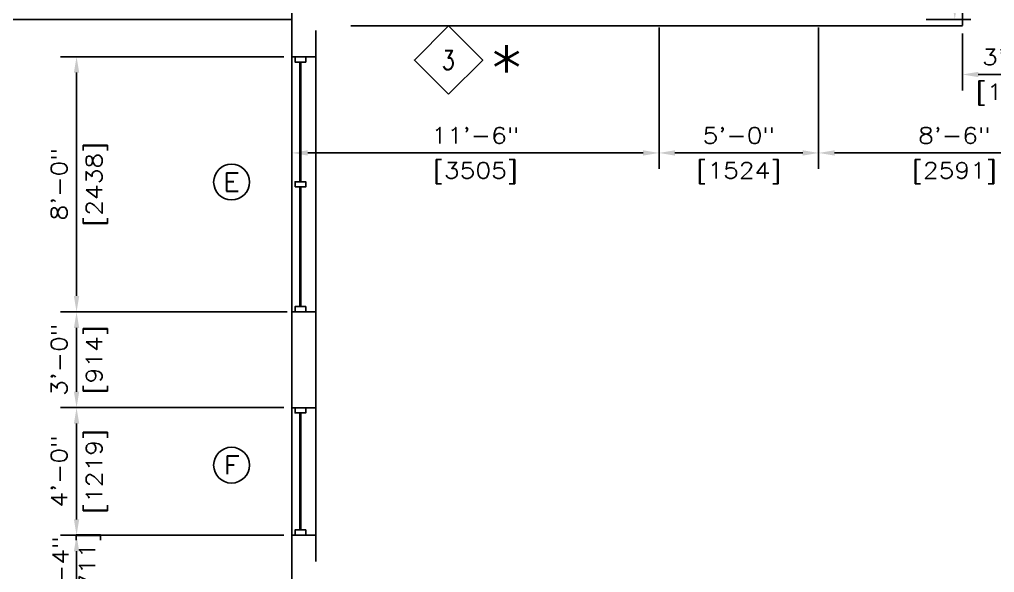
# Model space of a CAD drawing. Header units: inches. Extents: x -57 to 2699, y 7 to 1793.
# Drawn here: x 1802 to 2168.4, y 707 to 915 of the extents above; entities that cross this region are included whole.
import ezdxf
from ezdxf.enums import TextEntityAlignment as Align

# ---------------------------------------------------------------- set-up
doc = ezdxf.new("R2010")
doc.units = ezdxf.units.IN
doc.header["$MEASUREMENT"] = 0
for name, color, linetype in [('Architectural_Floor_Plan_Wall', 152, 'Continuous'), ('Architectural_Plan_Dim', 40, 'Continuous'), ('Architectural_Plan_Text1', 40, 'Continuous'), ('Architectural_Plan_WinSec', 40, 'Continuous'), ('L11', 11, 'Continuous'), ('L133', 133, 'Continuous'), ('TEXT2', 94, 'Continuous')]:
    doc.layers.add(name, color=color, linetype=linetype)
doc.styles.add('ROMANS-115', font='romans.shx', dxfattribs={"width": 1.15})
doc.styles.add('ROMANS-80', font='romans.shx', dxfattribs={"width": 0.8})
doc.styles.add('ROMANS80', font='romans.shx', dxfattribs={"width": 0.8})
doc.dimstyles.new('116-ROMANS-115-PS', dxfattribs={"dimscale": 96, "dimtxt": 0.0625, "dimasz": 0.0625, "dimexe": 0.0625, "dimexo": 0.03125, "dimgap": 0.03125, "dimtad": 1, "dimdec": 3, "dimrnd": 0.125, "dimzin": 1, "dimdsep": 46, "dimlunit": 4, "dimtxsty": 'ROMANS-115', "dimcen": 0.125, "dimclrd": 256, "dimclre": 256, "dimclrt": 256, "dimadec": 0, "dimazin": 0, "dimtfac": 1, "dimtdec": 3, "dimtofl": 0, "dimtmove": 0, "dimatfit": 0, "dimfxl": 1, "dimfrac": 2, "dimtolj": 1, "dimtzin": 0, "dimarcsym": 0})

# ---------------------------------------------------------------- blocks, each defined once
blk = doc.blocks.new('*D237')
at = {"layer": 'Architectural_Plan_Dim', "lineweight": -2, "transparency": 16777216}
for p, q in [((2042.34, 912.01), (2042.34, 858.82)), ((1904.34, 864.33), (1904.34, 870.82)), ((1910.34, 864.82), (2036.34, 864.82))]:
    blk.add_line(p, q, dxfattribs=at)
at = {"layer": 'Architectural_Plan_Dim', "transparency": 16777216}
for points in [[(1910.34, 865.82), (1910.34, 863.82), (1904.34, 864.82)], [(2036.34, 865.82), (2036.34, 863.82), (2042.34, 864.82)]]:
    blk.add_solid(points, dxfattribs=at)
at = {"layer": 'DEFPOINTS', "color": 0, "transparency": 16777216}
for p in [(2042.34, 915.01), (2042.34, 864.82), (1904.34, 861.33)]:
    blk.add_point(p, dxfattribs=at)
at = {"layer": 'Architectural_Plan_Dim', "transparency": 16777216, "char_height": 6, "attachment_point": 5, "style": 'ROMANS-115'}
for s, insert in [('\\A1;11\'-6"', (1973.34, 871.39)), ('\\A1;[3505]', (1973.34, 857.25))]:
    blk.add_mtext(s, dxfattribs=dict(at, insert=insert))
blk = doc.blocks.new('*D238')
at = {"layer": 'Architectural_Plan_Dim', "lineweight": -2, "transparency": 16777216}
for p, q in [((1782.4, 915.01), (1785.4, 915.01)), ((1779.4, 909.01), (1779.4, 633.01)), ((1901.34, 627.01), (1773.4, 627.01))]:
    blk.add_line(p, q, dxfattribs=at)
at = {"layer": 'Architectural_Plan_Dim', "transparency": 16777216}
for points in [[(1778.4, 909.01), (1780.4, 909.01), (1779.4, 915.01)], [(1778.4, 633.01), (1780.4, 633.01), (1779.4, 627.01)]]:
    blk.add_solid(points, dxfattribs=at)
at = {"layer": 'DEFPOINTS', "color": 0, "transparency": 16777216}
for p in [(1779.4, 915.01), (1779.4, 627.01), (1904.34, 627.01)]:
    blk.add_point(p, dxfattribs=at)
at = {"layer": 'Architectural_Plan_Dim', "transparency": 16777216, "char_height": 6, "attachment_point": 5, "rotation": 90, "style": 'ROMANS-115'}
for s, insert in [('\\A1;24\'-0"', (1772.83, 771.01)), ('\\A1;[7315]', (1786.97, 771.01))]:
    blk.add_mtext(s, dxfattribs=dict(at, insert=insert))
blk = doc.blocks.new('*D255')
at = {"layer": 'Architectural_Plan_Dim', "lineweight": -2, "transparency": 16777216}
for p, q in [((1901.34, 975.01), (1773.4, 975.01)), ((1779.4, 969.01), (1779.4, 921.01)), ((1904.59, 915.01), (1773.4, 915.01))]:
    blk.add_line(p, q, dxfattribs=at)
at = {"layer": 'Architectural_Plan_Dim', "transparency": 16777216}
for points in [[(1778.4, 969.01), (1780.4, 969.01), (1779.4, 975.01)], [(1778.4, 921.01), (1780.4, 921.01), (1779.4, 915.01)]]:
    blk.add_solid(points, dxfattribs=at)
at = {"layer": 'DEFPOINTS', "color": 0, "transparency": 16777216}
for p in [(1904.34, 975.01), (1779.4, 915.01), (1907.59, 915.01)]:
    blk.add_point(p, dxfattribs=at)
at = {"layer": 'Architectural_Plan_Dim', "transparency": 16777216, "char_height": 6, "attachment_point": 5, "rotation": 90, "style": 'ROMANS-115'}
for s, insert in [('\\A1;5\'-0"', (1772.83, 945.01)), ('\\A1;[1524]', (1786.97, 945.01))]:
    blk.add_mtext(s, dxfattribs=dict(at, insert=insert))
blk = doc.blocks.new('*D259')
at = {"layer": 'Architectural_Plan_Dim', "lineweight": -2, "transparency": 16777216}
for p, q in [((2156.34, 909.76), (2156.34, 888.32)), ((2198.34, 909.63), (2198.34, 888.32)), ((2192.34, 894.32), (2162.34, 894.32))]:
    blk.add_line(p, q, dxfattribs=at)
at = {"layer": 'Architectural_Plan_Dim', "transparency": 16777216}
for points in [[(2162.34, 895.32), (2162.34, 893.32), (2156.34, 894.32)], [(2192.34, 895.32), (2192.34, 893.32), (2198.34, 894.32)]]:
    blk.add_solid(points, dxfattribs=at)
at = {"layer": 'DEFPOINTS', "color": 0, "transparency": 16777216}
for p in [(2156.34, 912.76), (2198.34, 912.63), (2156.34, 894.32)]:
    blk.add_point(p, dxfattribs=at)
at = {"layer": 'Architectural_Plan_Dim', "transparency": 16777216, "char_height": 6, "attachment_point": 5, "style": 'ROMANS-115'}
for s, insert in [('\\A1;3\'-6"', (2177.34, 900.89)), ('\\A1;[1067]', (2177.34, 886.75))]:
    blk.add_mtext(s, dxfattribs=dict(at, insert=insert))
blk = doc.blocks.new('*D260')
at = {"layer": 'Architectural_Plan_Dim', "lineweight": -2, "transparency": 16777216}
for p, q in [((2133.34, 1008.01), (2159.49, 1008.01)), ((2153.49, 1002.01), (2153.49, 921.01)), ((2142.71, 915.01), (2159.49, 915.01))]:
    blk.add_line(p, q, dxfattribs=at)
at = {"layer": 'Architectural_Plan_Dim', "transparency": 16777216}
for points in [[(2152.49, 1002.01), (2154.49, 1002.01), (2153.49, 1008.01)], [(2152.49, 921.01), (2154.49, 921.01), (2153.49, 915.01)]]:
    blk.add_solid(points, dxfattribs=at)
at = {"layer": 'DEFPOINTS', "color": 0, "transparency": 16777216}
for p in [(2130.34, 1008.01), (2139.71, 915.01), (2153.49, 915.01)]:
    blk.add_point(p, dxfattribs=at)
at = {"layer": 'Architectural_Plan_Dim', "transparency": 16777216, "char_height": 6, "attachment_point": 5, "rotation": 90, "style": 'ROMANS-115'}
for s, insert in [('\\A1;[2362]', (2161.06, 961.51)), ('\\A1;7\'-9"', (2146.92, 961.51))]:
    blk.add_mtext(s, dxfattribs=dict(at, insert=insert))
blk = doc.blocks.new('*D265')
at = {"layer": 'Architectural_Plan_Dim', "lineweight": -2, "transparency": 16777216}
for p, q in [((2102.34, 912.01), (2102.34, 858.82)), ((2042.34, 867.82), (2042.34, 870.82)), ((2048.34, 864.82), (2096.34, 864.82))]:
    blk.add_line(p, q, dxfattribs=at)
at = {"layer": 'Architectural_Plan_Dim', "transparency": 16777216}
for points in [[(2048.34, 865.82), (2048.34, 863.82), (2042.34, 864.82)], [(2096.34, 865.82), (2096.34, 863.82), (2102.34, 864.82)]]:
    blk.add_solid(points, dxfattribs=at)
at = {"layer": 'DEFPOINTS', "color": 0, "transparency": 16777216}
for p in [(2102.34, 915.01), (2042.34, 864.82), (2102.34, 864.82)]:
    blk.add_point(p, dxfattribs=at)
at = {"layer": 'Architectural_Plan_Dim', "transparency": 16777216, "char_height": 6, "attachment_point": 5, "style": 'ROMANS-115'}
for s, insert in [('\\A1;5\'-0"', (2072.34, 871.39)), ('\\A1;[1524]', (2072.34, 857.25))]:
    blk.add_mtext(s, dxfattribs=dict(at, insert=insert))
blk = doc.blocks.new('*D266')
at = {"layer": 'Architectural_Plan_Dim', "lineweight": -2, "transparency": 16777216}
for p, q in [((2102.34, 867.82), (2102.34, 870.82)), ((2204.34, 867.82), (2204.34, 870.82)), ((2108.34, 864.82), (2198.34, 864.82))]:
    blk.add_line(p, q, dxfattribs=at)
at = {"layer": 'Architectural_Plan_Dim', "transparency": 16777216}
for points in [[(2108.34, 865.82), (2108.34, 863.82), (2102.34, 864.82)], [(2198.34, 865.82), (2198.34, 863.82), (2204.34, 864.82)]]:
    blk.add_solid(points, dxfattribs=at)
at = {"layer": 'DEFPOINTS', "color": 0, "transparency": 16777216}
for p in [(2102.34, 864.82), (2204.34, 864.82), (2204.34, 864.82)]:
    blk.add_point(p, dxfattribs=at)
at = {"layer": 'Architectural_Plan_Dim', "transparency": 16777216, "char_height": 6, "attachment_point": 5, "style": 'ROMANS-115'}
for s, insert in [('\\A1;8\'-6"', (2153.34, 871.39)), ('\\A1;[2591]', (2153.34, 857.25))]:
    blk.add_mtext(s, dxfattribs=dict(at, insert=insert))
blk = doc.blocks.new('*D289')
at = {"layer": 'Architectural_Plan_Dim', "lineweight": -2, "transparency": 16777216}
for p, q in [((1901.34, 901.01), (1817.47, 901.01)), ((1823.47, 895.01), (1823.47, 811.01)), ((1902.59, 805.01), (1817.47, 805.01))]:
    blk.add_line(p, q, dxfattribs=at)
at = {"layer": 'Architectural_Plan_Dim', "transparency": 16777216}
for points in [[(1822.47, 895.01), (1824.47, 895.01), (1823.47, 901.01)], [(1822.47, 811.01), (1824.47, 811.01), (1823.47, 805.01)]]:
    blk.add_solid(points, dxfattribs=at)
at = {"layer": 'DEFPOINTS', "color": 0, "transparency": 16777216}
for p in [(1904.34, 901.01), (1823.47, 805.01), (1905.59, 805.01)]:
    blk.add_point(p, dxfattribs=at)
at = {"layer": 'Architectural_Plan_Dim', "transparency": 16777216, "char_height": 6, "attachment_point": 5, "rotation": 90, "style": 'ROMANS-115'}
for s, insert in [('\\A1;8\'-0"', (1816.9, 853.01)), ('\\A1;[2438]', (1831.04, 853.01))]:
    blk.add_mtext(s, dxfattribs=dict(at, insert=insert))
blk = doc.blocks.new('*D291')
at = {"layer": 'Architectural_Plan_Dim', "lineweight": -2, "transparency": 16777216}
for p, q in [((1901.34, 769.01), (1817.47, 769.01)), ((1823.47, 763.01), (1823.47, 727.01)), ((1901.34, 721.01), (1817.47, 721.01))]:
    blk.add_line(p, q, dxfattribs=at)
at = {"layer": 'Architectural_Plan_Dim', "transparency": 16777216}
for points in [[(1822.47, 763.01), (1824.47, 763.01), (1823.47, 769.01)], [(1822.47, 727.01), (1824.47, 727.01), (1823.47, 721.01)]]:
    blk.add_solid(points, dxfattribs=at)
at = {"layer": 'DEFPOINTS', "color": 0, "transparency": 16777216}
for p in [(1904.34, 769.01), (1823.47, 721.01), (1904.34, 721.01)]:
    blk.add_point(p, dxfattribs=at)
at = {"layer": 'Architectural_Plan_Dim', "transparency": 16777216, "char_height": 6, "attachment_point": 5, "rotation": 90, "style": 'ROMANS-115'}
for s, insert in [('\\A1;[1219]', (1831.04, 745.01)), ('\\A1;4\'-0"', (1816.9, 745.01))]:
    blk.add_mtext(s, dxfattribs=dict(at, insert=insert))
blk = doc.blocks.new('*D293')
at = {"layer": 'Architectural_Plan_Dim', "lineweight": -2, "transparency": 16777216}
for p, q in [((1820.47, 721.01), (1817.47, 721.01)), ((1823.47, 715.01), (1823.47, 699.01)), ((1820.47, 693.01), (1817.47, 693.01))]:
    blk.add_line(p, q, dxfattribs=at)
at = {"layer": 'Architectural_Plan_Dim', "transparency": 16777216}
for points in [[(1822.47, 715.01), (1824.47, 715.01), (1823.47, 721.01)], [(1822.47, 699.01), (1824.47, 699.01), (1823.47, 693.01)]]:
    blk.add_solid(points, dxfattribs=at)
at = {"layer": 'DEFPOINTS', "color": 0, "transparency": 16777216}
for p in [(1823.47, 721.01), (1823.47, 693.01), (1823.47, 693.01)]:
    blk.add_point(p, dxfattribs=at)
at = {"layer": 'Architectural_Plan_Dim', "transparency": 16777216, "insert": (1823.47, 707.01), "char_height": 6, "attachment_point": 5, "rotation": 90, "style": 'ROMANS-115'}
blk.add_mtext('\\A1;2\'-4"\\P [711]', dxfattribs=at)
blk = doc.blocks.new('*D294')
at = {"layer": 'Architectural_Plan_Dim', "lineweight": -2, "transparency": 16777216}
for p, q in [((1826.47, 805.01), (1829.47, 805.01)), ((1823.47, 799.01), (1823.47, 775.01)), ((1826.47, 769.01), (1829.47, 769.01))]:
    blk.add_line(p, q, dxfattribs=at)
at = {"layer": 'Architectural_Plan_Dim', "transparency": 16777216}
for points in [[(1822.47, 799.01), (1824.47, 799.01), (1823.47, 805.01)], [(1822.47, 775.01), (1824.47, 775.01), (1823.47, 769.01)]]:
    blk.add_solid(points, dxfattribs=at)
at = {"layer": 'DEFPOINTS', "color": 0, "transparency": 16777216}
for p in [(1823.47, 805.01), (1823.47, 769.01), (1823.47, 769.01)]:
    blk.add_point(p, dxfattribs=at)
at = {"layer": 'Architectural_Plan_Dim', "transparency": 16777216, "char_height": 6, "attachment_point": 5, "rotation": 90, "style": 'ROMANS-115'}
for s, insert in [('\\A1;3\'-0"', (1816.9, 787.01)), ('\\A1;[914]', (1831.04, 787.01))]:
    blk.add_mtext(s, dxfattribs=dict(at, insert=insert))
blk = doc.blocks.new('Window')
at = {"layer": 'L11'}
blk.add_circle((0.4356, 0.3589), 0.0609, dxfattribs=at)
at = {"layer": 'L133', "style": 'ROMANS-80', "width": 1.15}
blk.add_attdef('WINDOW', text='', height=0.0625, dxfattribs=at).set_placement((0.4356, 0.3589), align=Align.MIDDLE)
blk = doc.blocks.new('Wall Number')
at = {"color": 5}
blk.add_lwpolyline([(-21.45, -21.45), (0, 0), (-21.45, 21.45), (-42.89, 0)], close=True, dxfattribs=at)
at = {"layer": 'TEXT2', "style": 'ROMANS80', "width": 0.8}
blk.add_attdef('WALL', text='', height=12, dxfattribs=at).set_placement((-21.62, -0.08), align=Align.MIDDLE)

msp = doc.modelspace()

# ---------------------------------------------------------------- linework, layer by layer
at = {"layer": 'Architectural_Floor_Plan_Wall'}
for p, q in [((1904.33909027, 483.00836199), (1904.33909027, 1563.00836199)), ((2156.33909027, 917.38336199), (2156.33909027, 912.75836199)), ((2156.33909027, 912.63336199), (1926.58909027, 912.63336199)), ((1913.33909027, 711.13335999), (1913.33909027, 910.88336399)), ((1913.33909027, 901.00836199), (1904.33909027, 901.00836199)), ((1913.33909027, 805.00836199), (1904.33909027, 805.00836199)), ((1913.33909027, 769.00836199), (1904.33909027, 769.00836199)), ((1913.33909027, 721.00836199), (1904.33909027, 721.00836199))]:
    msp.add_line(p, q, dxfattribs=at)
at = {"layer": 'Architectural_Plan_WinSec'}
for p, q in [((1907.40159027, 899.00836199), (1907.40159027, 854.00836199)), ((1907.77659027, 899.00836199), (1907.77659027, 854.00836199)), ((1907.40159027, 807.00836199), (1907.40159027, 852.00836199)), ((1907.77659027, 807.00836199), (1907.77659027, 852.00836199)), ((1907.40159027, 767.00836199), (1907.40159027, 723.00836199)), ((1907.77659027, 767.00836199), (1907.77659027, 723.00836199))]:
    msp.add_line(p, q, dxfattribs=at)
for points in [[(1905.58909027, 901.00836199), (1905.58909027, 899.00836199), (1909.58909027, 899.00836199), (1909.58909027, 901.00836199)], [(1905.58909027, 901.00836199), (1905.58909027, 899.00836199), (1909.58909027, 899.00836199), (1909.58909027, 901.00836199)], [(1905.58909027, 852.00836199), (1905.58909027, 854.00836199), (1909.58909027, 854.00836199), (1909.58909027, 852.00836199)], [(1905.58909027, 852.00836199), (1905.58909027, 854.00836199), (1909.58909027, 854.00836199), (1909.58909027, 852.00836199)], [(1905.58909027, 805.00836199), (1905.58909027, 807.00836199), (1909.58909027, 807.00836199), (1909.58909027, 805.00836199)], [(1905.58909027, 805.00836199), (1905.58909027, 807.00836199), (1909.58909027, 807.00836199), (1909.58909027, 805.00836199)], [(1905.58909027, 769.00836199), (1905.58909027, 767.00836199), (1909.58909027, 767.00836199), (1909.58909027, 769.00836199)], [(1905.58909027, 769.00836199), (1905.58909027, 767.00836199), (1909.58909027, 767.00836199), (1909.58909027, 769.00836199)], [(1905.58909027, 721.00836199), (1905.58909027, 723.00836199), (1909.58909027, 723.00836199), (1909.58909027, 721.00836199)]]:
    msp.add_lwpolyline(points, close=True, dxfattribs=at)

# ---------------------------------------------------------------- block references
at = {"layer": 'Architectural_Plan_Dim', "xscale": 0.5999999998687614, "yscale": 0.5999999998796753, "zscale": 0.5999999998774926}
msp.add_blockref('Wall Number', (1976.13499066, 899.76518663), dxfattribs=at).add_auto_attribs({'WALL': '3'})
at = {"layer": 'Architectural_Plan_Text1', "xscale": 110.3999999774674, "yscale": 110.3999999774564, "zscale": 110.3999999774586}
for p, values in [((1833.61173231, 814.2396697), {'WINDOW': 'E'}), ((1833.61173231, 707.76470728), {'WINDOW': 'F'})]:
    msp.add_blockref('Window', p, dxfattribs=at).add_auto_attribs(values)

# ---------------------------------------------------------------- texts
at = {"layer": 'Architectural_Plan_Dim', "style": 'ROMANS-115', "width": 1.15}
msp.add_text('*', height=18, dxfattribs=at).set_placement((1977.98622779, 887.36366183))

# ---------------------------------------------------------------- dimensions: what is measured, and where the dimension line sits
at = {"layer": 'Architectural_Plan_Dim'}
for base, p1, p2, picture, middle in [((2153.4901351653, 915.0083606578), (2130.3390915701, 1008.0083603709), (2139.7140915413, 915.0083606578), '*D260', (2153.4901351653, 961.5083605143)), ((1779.4014007962, 915.0083606578), (1904.339090268, 975.0083619908), (1907.5890922575, 915.0083606578), '*D255', (1779.4014007962, 945.0083613243)), ((1779.4014007962, 627.0083619908), (1779.4014007962, 915.0083619908), (1904.339090268, 627.0083619908), '*D238', (1779.4014007962, 771.0083619908)), ((1823.4714235825, 805.0083619908), (1904.3390902681, 901.0083619908), (1905.5890902681, 805.0083619908), '*D289', (1823.4714235825, 853.0083619908)), ((1823.4714235825, 769.0083619908), (1823.4714235824, 805.0083619908), (1823.4714235824, 769.0083619908), '*D294', (1823.4714235825, 787.0083619908)), ((1823.4714235825, 721.0083619908), (1904.3390902681, 769.0083619908), (1904.3390902681, 721.0083619908), '*D291', (1823.4714235825, 745.0083619908))]:
    dim = msp.add_linear_dim(base=base, p1=p1, p2=p2, angle=90, dimstyle='116-ROMANS-115-PS', override={"dimdec": 6, "dimlfac": -192, "dimrnd": 0, "dimpost": '\\X', "dimtdec": 6}, dxfattribs=at)
    dim.commit()
    dim.dimension.update_dxf_attribs({"geometry": picture, "text_midpoint": middle})
for base, p1, p2, picture, middle in [((2042.3390918417, 864.8199786426), (1904.339090268, 861.3270481886), (2042.3390918417, 915.0083606578), '*D237', (1973.3390910549, 864.8199786426)), ((2102.3390916566, 864.8199786426), (2042.3390918417, 864.8199786426), (2102.3390916566, 915.0083606578), '*D265', (2072.3390917491, 864.8199786426)), ((2156.3390914899, 894.3174359507), (2198.3390913604, 912.6333606652), (2156.3390914899, 912.7583606648), '*D259', (2177.3390914251, 894.3174359507)), ((2204.3390913418, 864.8199786426), (2102.3390916566, 864.8199786426), (2204.3390913418, 864.8199786426), '*D266', (2153.3390914992, 864.8199786426))]:
    dim = msp.add_linear_dim(base=base, p1=p1, p2=p2, dimstyle='116-ROMANS-115-PS', override={"dimdec": 6, "dimlfac": -192, "dimrnd": 0, "dimpost": '\\X', "dimtdec": 6}, dxfattribs=at)
    dim.commit()
    dim.dimension.update_dxf_attribs({"geometry": picture, "text_midpoint": middle})
dim = msp.add_linear_dim(base=(1823.4714235824, 693.0083619908), p1=(1823.4714235824, 721.0083619908), p2=(1823.4714235824, 693.0083619908), angle=90, dimstyle='116-ROMANS-115-PS', override={"dimdec": 6, "dimlfac": -192, "dimrnd": 0, "dimpost": '\\X', "dimtdec": 6}, dxfattribs=at)
dim.commit()
dim.dimension.update_dxf_attribs({"geometry": '*D293', "text_midpoint": (1823.4714235824, 707.0083619908), "dimtype": 160})

doc.saveas('drawing.dxf')
